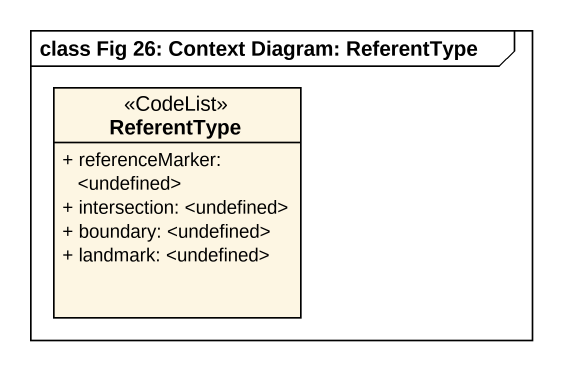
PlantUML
@startuml
mainframe class Fig 26: Context Diagram: ReferentType
hide circle
hide empty members
skinparam classAttributeIconSize 0
class ReferentType <<CodeList>> {
  + referenceMarker: <undefined>
  + intersection: <undefined>
  + boundary: <undefined>
  + landmark: <undefined>
}
@enduml
